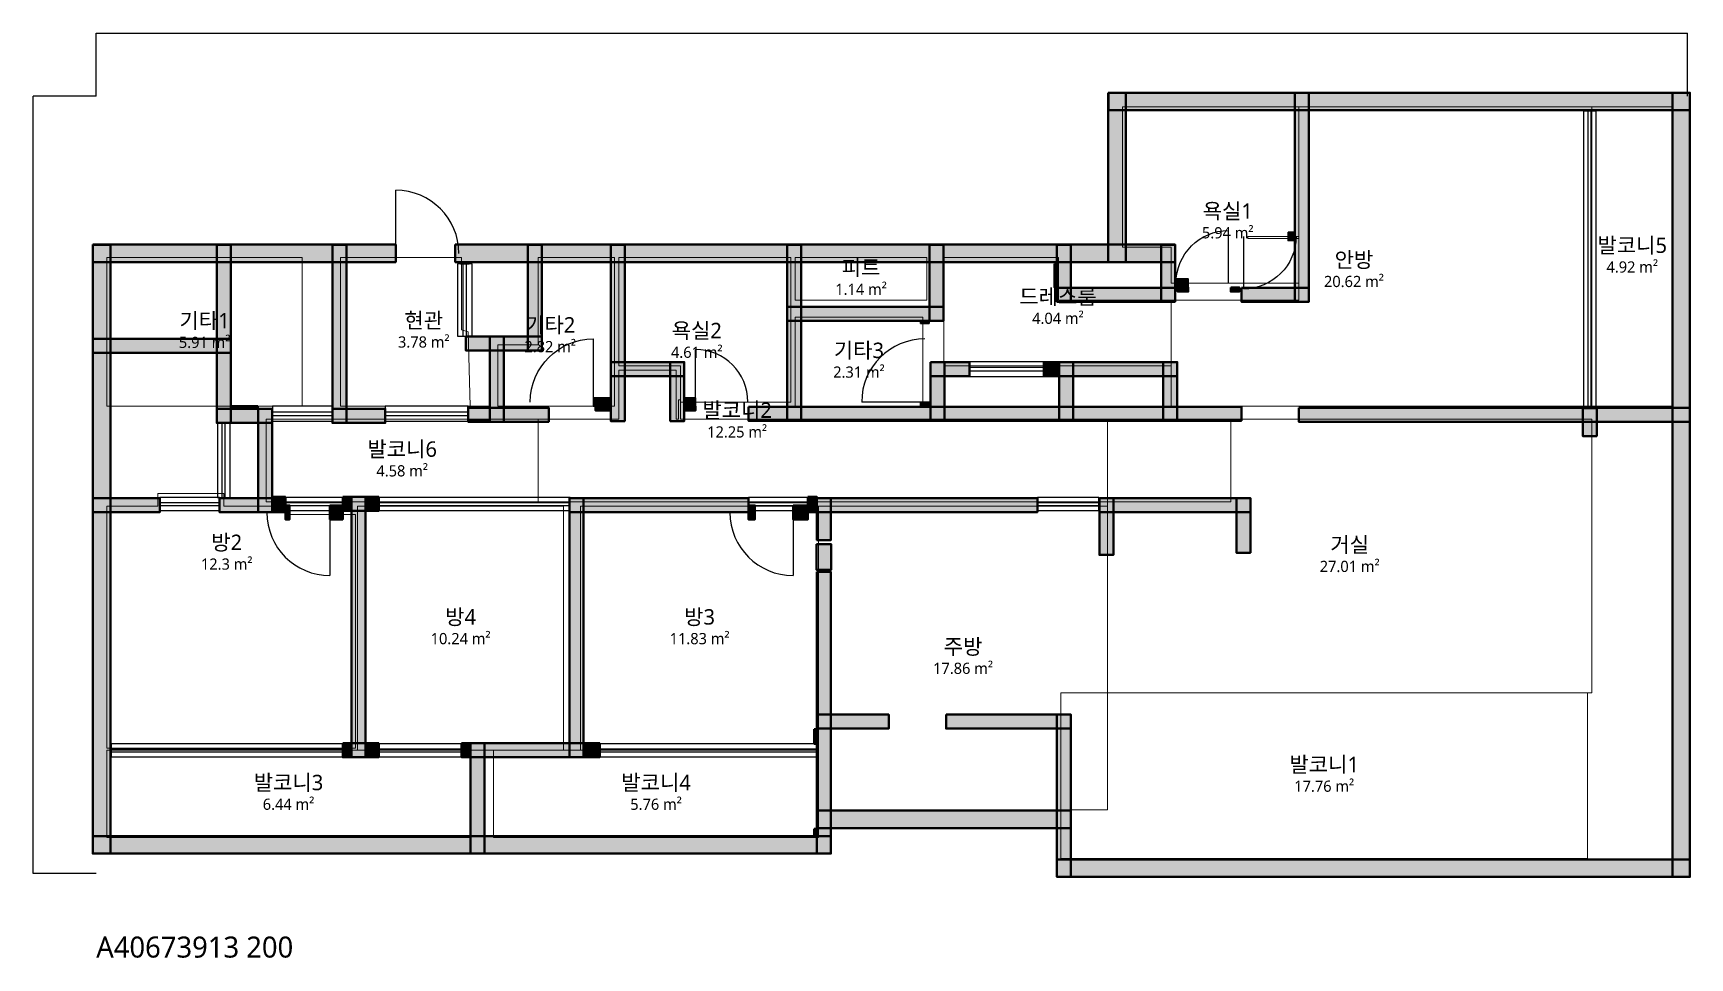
# Model space of a CAD drawing. Header units: millimetres. Extents: x -900 to 22731, y -1204 to 11991.
import ezdxf

# ---------------------------------------------------------------- set-up
doc = ezdxf.new("R2010")
doc.units = ezdxf.units.MM
for name, color, linetype, lineweight in [('A-ANNO-DIMS', 3, 'Continuous', 13), ('A-AREA', 9, 'Continuous', 13), ('A-AREA-IDEN', 7, 'Continuous', 18), ('A-DOOR', 4, 'Continuous', 25), ('A-GLAZ', 5, 'Continuous', 25), ('A-WALL-EXTR', 7, 'Continuous', 50), ('A-WALL-PATT', 8, 'Continuous', 9), ('A-WALL-PRTN', 8, 'Continuous', 35), ('A-WALL-STRC', 7, 'Continuous', 50)]:
    doc.layers.add(name, color=color, linetype=linetype, lineweight=lineweight)
doc.styles.add('OpenSansCondensed-Light', font='OpenSansCondensed-Light.ttf')
doc.styles.get("Standard").update_dxf_attribs({"font": 'malgun.ttf'})
doc.dimstyles.new('EZDXF', dxfattribs={"dimtxt": 0.25, "dimasz": 0.175, "dimexe": 0.375, "dimexo": 0.125, "dimgap": 0.1, "dimtad": 1, "dimlfac": 100, "dimzin": 12, "dimdsep": 46, "dimtxsty": 'OpenSansCondensed-Light', "dimblk": 'ARCHTICK', "dimcen": 2.5, "dimazin": 3, "dimtfac": 0.5, "dimtmove": 2, "dimatfit": 3})

# ---------------------------------------------------------------- blocks, each defined once
blk = doc.blocks.new('JJ-DOOR-SWING')
blk.add_line((0, 0), (0, 1000))
blk.add_arc((0, 0), 1000, 0, 90)
blk = doc.blocks.new('JJ-WIN-DOUBLE')
for p, q in [((0, 120), (1000, 120)), ((0, -120), (1000, -120))]:
    blk.add_line(p, q)
blk.add_lwpolyline([(0, -500), (1000, -500), (1000, 500), (0, 500)], close=True)
blk = doc.blocks.new('_ARCHTICK')
at = {"color": 0, "linetype": 'BYBLOCK', "const_width": 0.15}
blk.add_lwpolyline([(-0.5, -0.5), (0.5, 0.5)], dxfattribs=at)

msp = doc.modelspace()

# ---------------------------------------------------------------- hatches: boundary and pattern name
at = {"layer": 'A-WALL-PATT'}
h = msp.add_hatch(color=8, dxfattribs=at)
h.dxf.hatch_style = 1
h.paths.add_polyline_path([(14435.6, 11139.4), (14685.6, 11139.4), (14685.6, 8724.2), (14435.6, 8724.2)])
h = msp.add_hatch(color=8, dxfattribs=at)
h.dxf.hatch_style = 1
h.paths.add_polyline_path([(14436.4, 11140.2), (22730.3, 11140.2), (22730.3, 10890.2), (14436.4, 10890.2)])
h = msp.add_hatch(color=8, dxfattribs=at)
h.dxf.hatch_style = 1
h.paths.add_polyline_path([(17097, 11139.4), (17297, 11139.4), (17297, 8157.6), (17097, 8157.6)])
h = msp.add_hatch(color=8, dxfattribs=at)
h.dxf.hatch_style = 1
h.paths.add_polyline_path([(22481.1, 11139.4), (22731.1, 11139.4), (22731.1, -48.5), (22481.1, -48.5)])
h = msp.add_hatch(color=8, dxfattribs=at)
h.dxf.hatch_style = 1
h.paths.add_polyline_path([(17000, 9150.9), (17097, 9150.9), (17097, 9030.9), (17000, 9030.9)])
h = msp.add_hatch(color=8, dxfattribs=at)
h.dxf.hatch_style = 1
h.paths.add_polyline_path([(-49.2, 8972.7), (200.8, 8972.7), (200.8, 284.8), (-49.2, 284.8)])
h = msp.add_hatch(color=8, dxfattribs=at)
h.dxf.hatch_style = 1
h.paths.add_polyline_path([(-48.5, 8973.5), (4272.7, 8973.5), (4272.7, 8723.5), (-48.5, 8723.5)])
h = msp.add_hatch(color=8, dxfattribs=at)
h.dxf.hatch_style = 1
h.paths.add_polyline_path([(1718.2, 8972.7), (1918.2, 8972.7), (1918.2, 6430.3), (1718.2, 6430.3)])
h = msp.add_hatch(color=8, dxfattribs=at)
h.dxf.hatch_style = 1
h.paths.add_polyline_path([(3369.7, 8972.7), (3569.7, 8972.7), (3569.7, 6430.3), (3369.7, 6430.3)])
h = msp.add_hatch(color=8, dxfattribs=at)
h.dxf.hatch_style = 1
h.paths.add_polyline_path([(5121.2, 8973.5), (15387.9, 8973.5), (15387.9, 8723.5), (5121.2, 8723.5)])
h = msp.add_hatch(color=8, dxfattribs=at)
h.dxf.hatch_style = 1
h.paths.add_polyline_path([(6157.6, 8972.7), (6357.6, 8972.7), (6357.6, 7460.6), (6157.6, 7460.6)])
h = msp.add_hatch(color=8, dxfattribs=at)
h.dxf.hatch_style = 1
h.paths.add_polyline_path([(7339.4, 8972.7), (7539.4, 8972.7), (7539.4, 6454.5), (7339.4, 6454.5)])
h = msp.add_hatch(color=8, dxfattribs=at)
h.dxf.hatch_style = 1
h.paths.add_polyline_path([(9854.5, 8972.7), (10054.5, 8972.7), (10054.5, 6460.6), (9854.5, 6460.6)])
h = msp.add_hatch(color=8, dxfattribs=at)
h.dxf.hatch_style = 1
h.paths.add_polyline_path([(11884.8, 8972.7), (12084.8, 8972.7), (12084.8, 7884.8), (11884.8, 7884.8)])
h = msp.add_hatch(color=8, dxfattribs=at)
h.dxf.hatch_style = 1
h.paths.add_polyline_path([(13703, 8972.7), (13903, 8972.7), (13903, 8157.6), (13703, 8157.6)])
h = msp.add_hatch(color=8, dxfattribs=at)
h.dxf.hatch_style = 1
h.paths.add_polyline_path([(15187.9, 8972.7), (15387.9, 8972.7), (15387.9, 8157.6), (15187.9, 8157.6)])
h = msp.add_hatch(color=8, dxfattribs=at)
h.dxf.hatch_style = 1
h.paths.add_polyline_path([(5197.6, 8724.2), (5317.6, 8724.2), (5317.6, 8697), (5197.6, 8697)])
h = msp.add_hatch(color=8, dxfattribs=at)
h.dxf.hatch_style = 1
h.paths.add_polyline_path([(13666.7, 8697), (13697, 8697), (13697, 8363.6), (13666.7, 8363.6)])
h = msp.add_hatch(color=8, dxfattribs=at)
h.dxf.hatch_style = 1
h.paths.add_polyline_path([(13703, 8357.6), (15387.9, 8357.6), (15387.9, 8157.6), (13703, 8157.6)])
h = msp.add_hatch(color=8, dxfattribs=at)
h.dxf.hatch_style = 1
h.paths.add_polyline_path([(15387.9, 8484.2), (15575.8, 8484.2), (15575.8, 8364.2), (15387.9, 8364.2)])
h = msp.add_hatch(color=8, dxfattribs=at)
h.dxf.hatch_style = 1
h.paths.add_polyline_path([(15424.2, 8363.6), (15575.8, 8363.6), (15575.8, 8303), (15424.2, 8303)])
h = msp.add_hatch(color=8, dxfattribs=at)
h.dxf.hatch_style = 1
h.paths.add_polyline_path([(16181.8, 8363.6), (16303, 8363.6), (16303, 8303), (16181.8, 8303)])
h = msp.add_hatch(color=8, dxfattribs=at)
h.dxf.hatch_style = 1
h.paths.add_polyline_path([(16333.3, 8357.6), (17297, 8357.6), (17297, 8157.6), (16333.3, 8157.6)])
h = msp.add_hatch(color=8, dxfattribs=at)
h.dxf.hatch_style = 1
h.paths.add_polyline_path([(9854.5, 8084.8), (12084.8, 8084.8), (12084.8, 7884.8), (9854.5, 7884.8)])
h = msp.add_hatch(color=8, dxfattribs=at)
h.dxf.hatch_style = 1
h.paths.add_polyline_path([(11758.2, 7884.8), (11878.2, 7884.8), (11878.2, 7848.5), (11758.2, 7848.5)])
h = msp.add_hatch(color=8, dxfattribs=at)
h.dxf.hatch_style = 1
h.paths.add_polyline_path([(-48.5, 7630.3), (1918.2, 7630.3), (1918.2, 7430.3), (-48.5, 7430.3)])
h = msp.add_hatch(color=8, dxfattribs=at)
h.dxf.hatch_style = 1
h.paths.add_polyline_path([(5272.7, 7660.6), (6357.6, 7660.6), (6357.6, 7460.6), (5272.7, 7460.6)])
h = msp.add_hatch(color=8, dxfattribs=at)
h.dxf.hatch_style = 1
h.paths.add_polyline_path([(5612.1, 7660.6), (5812.1, 7660.6), (5812.1, 6445.5), (5612.1, 6445.5)])
h = msp.add_hatch(color=8, dxfattribs=at)
h.dxf.hatch_style = 1
h.paths.add_polyline_path([(7339.4, 7297), (8387.9, 7297), (8387.9, 7097), (7339.4, 7097)])
h = msp.add_hatch(color=8, dxfattribs=at)
h.dxf.hatch_style = 1
h.paths.add_polyline_path([(8187.9, 7297), (8387.9, 7297), (8387.9, 6454.5), (8187.9, 6454.5)])
h = msp.add_hatch(color=8, dxfattribs=at)
h.dxf.hatch_style = 1
h.paths.add_polyline_path([(11900, 7297), (12454.5, 7297), (12454.5, 7097), (11900, 7097)])
h = msp.add_hatch(color=8, dxfattribs=at)
h.dxf.hatch_style = 1
h.paths.add_polyline_path([(11900, 7297), (12100, 7297), (12100, 6460.6), (11900, 6460.6)])
h = msp.add_hatch(color=8, dxfattribs=at)
h.dxf.hatch_style = 1
h.paths.add_polyline_path([(13515.2, 7297), (15418.2, 7297), (15418.2, 7097), (13515.2, 7097)])
h = msp.add_hatch(color=8, dxfattribs=at)
h.dxf.hatch_style = 1
h.paths.add_polyline_path([(13515.2, 7297), (13733.3, 7297), (13733.3, 7097), (13515.2, 7097)])
h = msp.add_hatch(color=8, dxfattribs=at)
h.dxf.hatch_style = 1
h.paths.add_polyline_path([(13515.2, 7297), (13733.3, 7297), (13733.3, 7097), (13515.2, 7097)])
h = msp.add_hatch(color=8, dxfattribs=at)
h.dxf.hatch_style = 1
h.paths.add_polyline_path([(13733.3, 7297), (13933.3, 7297), (13933.3, 6460.6), (13733.3, 6460.6)])
h = msp.add_hatch(color=8, dxfattribs=at)
h.dxf.hatch_style = 1
h.paths.add_polyline_path([(15218.2, 7297), (15418.2, 7297), (15418.2, 6460.6), (15218.2, 6460.6)])
h = msp.add_hatch(color=8, dxfattribs=at)
h.dxf.hatch_style = 1
h.paths.add_polyline_path([(1718.2, 6630.3), (2509.1, 6630.3), (2509.1, 6430.3), (1718.2, 6430.3)])
h = msp.add_hatch(color=8, dxfattribs=at)
h.dxf.hatch_style = 1
h.paths.add_polyline_path([(1939.4, 6666.7), (2303, 6666.7), (2303, 6636.4), (1939.4, 6636.4)])
h = msp.add_hatch(color=8, dxfattribs=at)
h.dxf.hatch_style = 1
h.paths.add_polyline_path([(2309.1, 6630.3), (2509.1, 6630.3), (2509.1, 5157.6), (2309.1, 5157.6)])
h = msp.add_hatch(color=8, dxfattribs=at)
h.dxf.hatch_style = 1
h.paths.add_polyline_path([(3369.7, 6630.3), (4121.2, 6630.3), (4121.2, 6430.3), (3369.7, 6430.3)])
h = msp.add_hatch(color=8, dxfattribs=at)
h.dxf.hatch_style = 1
h.paths.add_polyline_path([(5303, 6660.6), (5612.1, 6660.6), (5612.1, 6460.6), (5303, 6460.6)])
h = msp.add_hatch(color=8, dxfattribs=at)
h.dxf.hatch_style = 1
h.paths.add_polyline_path([(5303, 6645.5), (6454.5, 6645.5), (6454.5, 6445.5), (5303, 6445.5)])
h = msp.add_hatch(color=8, dxfattribs=at)
h.dxf.hatch_style = 1
h.paths.add_polyline_path([(7090.9, 6787.3), (7339.4, 6787.3), (7339.4, 6667.3), (7090.9, 6667.3)])
h = msp.add_hatch(color=8, dxfattribs=at)
h.dxf.hatch_style = 1
h.paths.add_polyline_path([(7121.2, 6666.7), (7333.3, 6666.7), (7333.3, 6606.1), (7121.2, 6606.1)])
h = msp.add_hatch(color=8, dxfattribs=at)
h.dxf.hatch_style = 1
h.paths.add_polyline_path([(8387.9, 6787.3), (8545.5, 6787.3), (8545.5, 6667.3), (8387.9, 6667.3)])
h = msp.add_hatch(color=8, dxfattribs=at)
h.dxf.hatch_style = 1
h.paths.add_polyline_path([(8393.9, 6666.7), (8545.5, 6666.7), (8545.5, 6606.1), (8393.9, 6606.1)])
h = msp.add_hatch(color=8, dxfattribs=at)
h.dxf.hatch_style = 1
h.paths.add_polyline_path([(9303, 6660.6), (16333.3, 6660.6), (16333.3, 6460.6), (9303, 6460.6)])
h = msp.add_hatch(color=8, dxfattribs=at)
h.dxf.hatch_style = 1
h.paths.add_polyline_path([(11758.2, 6727.3), (11878.2, 6727.3), (11878.2, 6660.6), (11758.2, 6660.6)])
h = msp.add_hatch(color=8, dxfattribs=at)
h.dxf.hatch_style = 1
h.paths.add_polyline_path([(17151.5, 6645.5), (22730.3, 6645.5), (22730.3, 6445.5), (17151.5, 6445.5)])
h = msp.add_hatch(color=8, dxfattribs=at)
h.dxf.hatch_style = 1
h.paths.add_polyline_path([(21203, 6645.5), (21403, 6645.5), (21403, 6242.4), (21203, 6242.4)])
h = msp.add_hatch(color=8, dxfattribs=at)
h.dxf.hatch_style = 1
h.paths.add_polyline_path([(-48.5, 5357.6), (909.1, 5357.6), (909.1, 5157.6), (-48.5, 5157.6)])
h = msp.add_hatch(color=8, dxfattribs=at)
h.dxf.hatch_style = 1
h.paths.add_polyline_path([(1757.6, 5357.6), (2697, 5357.6), (2697, 5157.6), (1757.6, 5157.6)])
h = msp.add_hatch(color=8, dxfattribs=at)
h.dxf.hatch_style = 1
h.paths.add_polyline_path([(2509.1, 5372.7), (2697, 5372.7), (2697, 5172.7), (2509.1, 5172.7)])
h = msp.add_hatch(color=8, dxfattribs=at)
h.dxf.hatch_style = 1
h.paths.add_polyline_path([(2697, 5251.5), (2757.6, 5251.5), (2757.6, 5051.5), (2697, 5051.5)])
h = msp.add_hatch(color=8, dxfattribs=at)
h.dxf.hatch_style = 1
h.paths.add_polyline_path([(3333.3, 5251.5), (3515.2, 5251.5), (3515.2, 5051.5), (3333.3, 5051.5)])
h = msp.add_hatch(color=8, dxfattribs=at)
h.dxf.hatch_style = 1
h.paths.add_polyline_path([(3515.2, 5372.7), (4030.3, 5372.7), (4030.3, 5172.7), (3515.2, 5172.7)])
h = msp.add_hatch(color=8, dxfattribs=at)
h.dxf.hatch_style = 1
h.paths.add_polyline_path([(3515.2, 5372.7), (3642.4, 5372.7), (3642.4, 5172.7), (3515.2, 5172.7)])
h = msp.add_hatch(color=8, dxfattribs=at)
h.dxf.hatch_style = 1
h.paths.add_polyline_path([(3642.4, 5372.7), (3842.4, 5372.7), (3842.4, 1657.6), (3642.4, 1657.6)])
h = msp.add_hatch(color=8, dxfattribs=at)
h.dxf.hatch_style = 1
h.paths.add_polyline_path([(3842.4, 5372.7), (4030.3, 5372.7), (4030.3, 5172.7), (3842.4, 5172.7)])
h = msp.add_hatch(color=8, dxfattribs=at)
h.dxf.hatch_style = 1
h.paths.add_polyline_path([(6748.5, 5357.6), (9303, 5357.6), (9303, 5157.6), (6748.5, 5157.6)])
h = msp.add_hatch(color=8, dxfattribs=at)
h.dxf.hatch_style = 1
h.paths.add_polyline_path([(6748.5, 5357.6), (6948.5, 5357.6), (6948.5, 1657.6), (6748.5, 1657.6)])
h = msp.add_hatch(color=8, dxfattribs=at)
h.dxf.hatch_style = 1
h.paths.add_polyline_path([(9303, 5251.5), (9393.9, 5251.5), (9393.9, 5051.5), (9303, 5051.5)])
h = msp.add_hatch(color=8, dxfattribs=at)
h.dxf.hatch_style = 1
h.paths.add_polyline_path([(9939.4, 5251.5), (10151.5, 5251.5), (10151.5, 5051.5), (9939.4, 5051.5)])
h = msp.add_hatch(color=8, dxfattribs=at)
h.dxf.hatch_style = 1
h.paths.add_polyline_path([(10151.5, 5372.7), (10278.8, 5372.7), (10278.8, 5172.7), (10151.5, 5172.7)])
h = msp.add_hatch(color=8, dxfattribs=at)
h.dxf.hatch_style = 1
h.paths.add_polyline_path([(10151.5, 5357.6), (13424.2, 5357.6), (13424.2, 5157.6), (10151.5, 5157.6)])
h = msp.add_hatch(color=8, dxfattribs=at)
h.dxf.hatch_style = 1
h.paths.add_polyline_path([(10278.8, 5357.6), (10478.8, 5357.6), (10478.8, 4757.6), (10278.8, 4757.6)])
h = msp.add_hatch(color=8, dxfattribs=at)
h.dxf.hatch_style = 1
h.paths.add_polyline_path([(14309.1, 5357.6), (16463.6, 5357.6), (16463.6, 5157.6), (14309.1, 5157.6)])
h = msp.add_hatch(color=8, dxfattribs=at)
h.dxf.hatch_style = 1
h.paths.add_polyline_path([(14309.1, 5357.6), (14509.1, 5357.6), (14509.1, 4545.5), (14309.1, 4545.5)])
h = msp.add_hatch(color=8, dxfattribs=at)
h.dxf.hatch_style = 1
h.paths.add_polyline_path([(16263.6, 5357.6), (16463.6, 5357.6), (16463.6, 4575.8), (16263.6, 4575.8)])
h = msp.add_hatch(color=8, dxfattribs=at)
h.dxf.hatch_style = 1
h.paths.add_polyline_path([(10272.7, 4697), (10484.8, 4697), (10484.8, 4333.3), (10272.7, 4333.3)])
h = msp.add_hatch(color=8, dxfattribs=at)
h.dxf.hatch_style = 1
h.paths.add_polyline_path([(10278.8, 4303), (10478.8, 4303), (10478.8, 284.8), (10278.8, 284.8)])
h = msp.add_hatch(color=8, dxfattribs=at)
h.dxf.hatch_style = 1
h.paths.add_polyline_path([(10278.8, 2266.7), (11303, 2266.7), (11303, 2066.7), (10278.8, 2066.7)])
h = msp.add_hatch(color=8, dxfattribs=at)
h.dxf.hatch_style = 1
h.paths.add_polyline_path([(12121.2, 2266.7), (13903, 2266.7), (13903, 2066.7), (12121.2, 2066.7)])
h = msp.add_hatch(color=8, dxfattribs=at)
h.dxf.hatch_style = 1
h.paths.add_polyline_path([(13703, 2266.7), (13903, 2266.7), (13903, -48.5), (13703, -48.5)])
h = msp.add_hatch(color=8, dxfattribs=at)
h.dxf.hatch_style = 1
h.paths.add_polyline_path([(10242.4, 2060.6), (10272.7, 2060.6), (10272.7, 1848.5), (10242.4, 1848.5)])
h = msp.add_hatch(color=8, dxfattribs=at)
h.dxf.hatch_style = 1
h.paths.add_polyline_path([(3515.2, 1857.6), (4030.3, 1857.6), (4030.3, 1657.6), (3515.2, 1657.6)])
h = msp.add_hatch(color=8, dxfattribs=at)
h.dxf.hatch_style = 1
h.paths.add_polyline_path([(3515.2, 1857.6), (3642.4, 1857.6), (3642.4, 1657.6), (3515.2, 1657.6)])
h = msp.add_hatch(color=8, dxfattribs=at)
h.dxf.hatch_style = 1
h.paths.add_polyline_path([(3842.4, 1857.6), (4030.3, 1857.6), (4030.3, 1657.6), (3842.4, 1657.6)])
h = msp.add_hatch(color=8, dxfattribs=at)
h.dxf.hatch_style = 1
h.paths.add_polyline_path([(5212.1, 1857.6), (7181.8, 1857.6), (7181.8, 1657.6), (5212.1, 1657.6)])
h = msp.add_hatch(color=8, dxfattribs=at)
h.dxf.hatch_style = 1
h.paths.add_polyline_path([(5212.1, 1857.6), (5339.4, 1857.6), (5339.4, 1657.6), (5212.1, 1657.6)])
h = msp.add_hatch(color=8, dxfattribs=at)
h.dxf.hatch_style = 1
h.paths.add_polyline_path([(5339.4, 1857.6), (5539.4, 1857.6), (5539.4, 284.8), (5339.4, 284.8)])
h = msp.add_hatch(color=8, dxfattribs=at)
h.dxf.hatch_style = 1
h.paths.add_polyline_path([(6948.5, 1857.6), (7181.8, 1857.6), (7181.8, 1657.6), (6948.5, 1657.6)])
h = msp.add_hatch(color=8, dxfattribs=at)
h.dxf.hatch_style = 1
h.paths.add_polyline_path([(10278.8, 897.7), (13903, 897.7), (13903, 647.7), (10278.8, 647.7)])
h = msp.add_hatch(color=8, dxfattribs=at)
h.dxf.hatch_style = 1
h.paths.add_polyline_path([(-48.5, 534.1), (10478.8, 534.1), (10478.8, 284.1), (-48.5, 284.1)])
h = msp.add_hatch(color=8, dxfattribs=at)
h.dxf.hatch_style = 1
h.paths.add_polyline_path([(10242.4, 636.4), (10272.7, 636.4), (10272.7, 545.5), (10242.4, 545.5)])
h = msp.add_hatch(color=8, dxfattribs=at)
h.dxf.hatch_style = 1
h.paths.add_polyline_path([(13703, 200.8), (22730.3, 200.8), (22730.3, -49.2), (13703, -49.2)])

# ---------------------------------------------------------------- linework, layer by layer
at = {"layer": 'A-AREA'}
for points in [[(14636.4, 10939.4), (14636.4, 8939.4), (15333.3, 8939.4), (15333.3, 8424.2), (17151.5, 8424.2), (17151.5, 9060.6), (16424.2, 9060.6), (16424.2, 9090.9), (17151.5, 9090.9), (17151.5, 10939.4)], [(21333.3, 6666.7), (15333.3, 6666.7), (15333.3, 8181.8), (17151.5, 8181.8), (17151.5, 10939.4), (21333.3, 10939.4)], [(21333.3, 6666.7), (21333.3, 10939.4), (22484.8, 10939.4), (22484.8, 6666.7)], [(151.5, 8787.9), (2939.4, 8787.9), (2939.4, 6666.7), (151.5, 6666.7)], [(3484.8, 8787.9), (3484.8, 6666.7), (5333.3, 6666.7), (5303, 7727.3), (5212.1, 7757.6), (5212.1, 8787.9)], [(6303, 8787.9), (6303, 7545.5), (5727.3, 7545.5), (5727.3, 6666.7), (7393.9, 6666.7), (7393.9, 8787.9)], [(7454.5, 8787.9), (7454.5, 7242.4), (8333.3, 7242.4), (8333.3, 6727.3), (9909.1, 6727.3), (9909.1, 8787.9)], [(9969.7, 8181.8), (9969.7, 8787.9), (11848.5, 8787.9), (11848.5, 8181.8)], [(12090.9, 8787.9), (12090.9, 7242.4), (15333.3, 7242.4), (15333.3, 8181.8), (13727.3, 8181.8), (13727.3, 8787.9)], [(9969.7, 7939.4), (9969.7, 6666.7), (11787.9, 6666.7), (11787.9, 7939.4)], [(6303, 6484.8), (6303, 5303), (16181.8, 5303), (16181.8, 6484.8), (8333.3, 6484.8), (8333.3, 6757.6), (8303, 6757.6), (8303, 6484.8), (8272.7, 6484.8), (8272.7, 7181.8), (7454.5, 7181.8), (7454.5, 6484.8)], [(2424.2, 6484.8), (2424.2, 5303), (6303, 5303), (6303, 6484.8)], [(14424.2, 6484.8), (21333.3, 6484.8), (21333.3, 2575.8), (14424.2, 2575.8)], [(151.5, 5242.4), (151.5, 1787.9), (3697, 1787.9), (3697, 5121.2), (2757.6, 5121.2), (2757.6, 5242.4), (1818.2, 5242.4), (1818.2, 5424.2), (878.8, 5424.2), (878.8, 5242.4)], [(3727.3, 1757.6), (3727.3, 5242.4), (6666.7, 5242.4), (6666.7, 1757.6)], [(10303, 1757.6), (6909.1, 1757.6), (6909.1, 5242.4), (10303, 5242.4)], [(10303, 5242.4), (14424.2, 5242.4), (14424.2, 909.1), (10303, 909.1)], [(13757.6, 2575.8), (13757.6, 212.1), (21272.7, 212.1), (21272.7, 2575.8)], [(151.5, 515.2), (151.5, 1757.6), (5333.3, 1757.6), (5333.3, 515.2)], [(5666.7, 515.2), (5666.7, 1757.6), (10303, 1757.6), (10303, 515.2)]]:
    msp.add_lwpolyline(points, close=True, dxfattribs=at)
at = {"layer": 'A-WALL-EXTR'}
for points in [[(14435.6, 11139.4), (14685.6, 11139.4), (14685.6, 8724.2), (14435.6, 8724.2)], [(14436.4, 11140.2), (22730.3, 11140.2), (22730.3, 10890.2), (14436.4, 10890.2)], [(22481.1, 11139.4), (22731.1, 11139.4), (22731.1, -48.5), (22481.1, -48.5)], [(-49.2, 8972.7), (200.8, 8972.7), (200.8, 284.8), (-49.2, 284.8)], [(-48.5, 8973.5), (4272.7, 8973.5), (4272.7, 8723.5), (-48.5, 8723.5)], [(5121.2, 8973.5), (15387.9, 8973.5), (15387.9, 8723.5), (5121.2, 8723.5)], [(13666.7, 8697), (13697, 8697), (13697, 8363.6), (13666.7, 8363.6)], [(15424.2, 8363.6), (15575.8, 8363.6), (15575.8, 8303), (15424.2, 8303)], [(16181.8, 8363.6), (16303, 8363.6), (16303, 8303), (16181.8, 8303)], [(1939.4, 6666.7), (2303, 6666.7), (2303, 6636.4), (1939.4, 6636.4)], [(7121.2, 6666.7), (7333.3, 6666.7), (7333.3, 6606.1), (7121.2, 6606.1)], [(8393.9, 6666.7), (8545.5, 6666.7), (8545.5, 6606.1), (8393.9, 6606.1)], [(10272.7, 4697), (10484.8, 4697), (10484.8, 4333.3), (10272.7, 4333.3)], [(10242.4, 2060.6), (10272.7, 2060.6), (10272.7, 1848.5), (10242.4, 1848.5)], [(10278.8, 897.7), (13903, 897.7), (13903, 647.7), (10278.8, 647.7)], [(-48.5, 534.1), (10478.8, 534.1), (10478.8, 284.1), (-48.5, 284.1)], [(10242.4, 636.4), (10272.7, 636.4), (10272.7, 545.5), (10242.4, 545.5)], [(13703, 200.8), (22730.3, 200.8), (22730.3, -49.2), (13703, -49.2)]]:
    msp.add_lwpolyline(points, close=True, dxfattribs=at)
at = {"layer": 'A-WALL-PRTN'}
for points in [[(17000, 9150.9), (17097, 9150.9), (17097, 9030.9), (17000, 9030.9)], [(5197.6, 8724.2), (5317.6, 8724.2), (5317.6, 8697), (5197.6, 8697)], [(15387.9, 8484.2), (15575.8, 8484.2), (15575.8, 8364.2), (15387.9, 8364.2)], [(11758.2, 7884.8), (11878.2, 7884.8), (11878.2, 7848.5), (11758.2, 7848.5)], [(7090.9, 6787.3), (7339.4, 6787.3), (7339.4, 6667.3), (7090.9, 6667.3)], [(8387.9, 6787.3), (8545.5, 6787.3), (8545.5, 6667.3), (8387.9, 6667.3)], [(11758.2, 6727.3), (11878.2, 6727.3), (11878.2, 6660.6), (11758.2, 6660.6)]]:
    msp.add_lwpolyline(points, close=True, dxfattribs=at)
at = {"layer": 'A-WALL-STRC'}
for points in [[(17097, 11139.4), (17297, 11139.4), (17297, 8157.6), (17097, 8157.6)], [(1718.2, 8972.7), (1918.2, 8972.7), (1918.2, 6430.3), (1718.2, 6430.3)], [(3369.7, 8972.7), (3569.7, 8972.7), (3569.7, 6430.3), (3369.7, 6430.3)], [(6157.6, 8972.7), (6357.6, 8972.7), (6357.6, 7460.6), (6157.6, 7460.6)], [(7339.4, 8972.7), (7539.4, 8972.7), (7539.4, 6454.5), (7339.4, 6454.5)], [(9854.5, 8972.7), (10054.5, 8972.7), (10054.5, 6460.6), (9854.5, 6460.6)], [(11884.8, 8972.7), (12084.8, 8972.7), (12084.8, 7884.8), (11884.8, 7884.8)], [(13703, 8972.7), (13903, 8972.7), (13903, 8157.6), (13703, 8157.6)], [(15187.9, 8972.7), (15387.9, 8972.7), (15387.9, 8157.6), (15187.9, 8157.6)], [(13703, 8357.6), (15387.9, 8357.6), (15387.9, 8157.6), (13703, 8157.6)], [(16333.3, 8357.6), (17297, 8357.6), (17297, 8157.6), (16333.3, 8157.6)], [(9854.5, 8084.8), (12084.8, 8084.8), (12084.8, 7884.8), (9854.5, 7884.8)], [(-48.5, 7630.3), (1918.2, 7630.3), (1918.2, 7430.3), (-48.5, 7430.3)], [(5272.7, 7660.6), (6357.6, 7660.6), (6357.6, 7460.6), (5272.7, 7460.6)], [(5612.1, 7660.6), (5812.1, 7660.6), (5812.1, 6445.5), (5612.1, 6445.5)], [(7339.4, 7297), (8387.9, 7297), (8387.9, 7097), (7339.4, 7097)], [(8187.9, 7297), (8387.9, 7297), (8387.9, 6454.5), (8187.9, 6454.5)], [(11900, 7297), (12454.5, 7297), (12454.5, 7097), (11900, 7097)], [(11900, 7297), (12100, 7297), (12100, 6460.6), (11900, 6460.6)], [(13515.2, 7297), (15418.2, 7297), (15418.2, 7097), (13515.2, 7097)], [(13515.2, 7297), (13733.3, 7297), (13733.3, 7097), (13515.2, 7097)], [(13515.2, 7297), (13733.3, 7297), (13733.3, 7097), (13515.2, 7097)], [(13733.3, 7297), (13933.3, 7297), (13933.3, 6460.6), (13733.3, 6460.6)], [(15218.2, 7297), (15418.2, 7297), (15418.2, 6460.6), (15218.2, 6460.6)], [(1718.2, 6630.3), (2509.1, 6630.3), (2509.1, 6430.3), (1718.2, 6430.3)], [(2309.1, 6630.3), (2509.1, 6630.3), (2509.1, 5157.6), (2309.1, 5157.6)], [(3369.7, 6630.3), (4121.2, 6630.3), (4121.2, 6430.3), (3369.7, 6430.3)], [(5303, 6660.6), (5612.1, 6660.6), (5612.1, 6460.6), (5303, 6460.6)], [(5303, 6645.5), (6454.5, 6645.5), (6454.5, 6445.5), (5303, 6445.5)], [(9303, 6660.6), (16333.3, 6660.6), (16333.3, 6460.6), (9303, 6460.6)], [(17151.5, 6645.5), (22730.3, 6645.5), (22730.3, 6445.5), (17151.5, 6445.5)], [(21203, 6645.5), (21403, 6645.5), (21403, 6242.4), (21203, 6242.4)], [(-48.5, 5357.6), (909.1, 5357.6), (909.1, 5157.6), (-48.5, 5157.6)], [(1757.6, 5357.6), (2697, 5357.6), (2697, 5157.6), (1757.6, 5157.6)], [(2509.1, 5372.7), (2697, 5372.7), (2697, 5172.7), (2509.1, 5172.7)], [(2697, 5251.5), (2757.6, 5251.5), (2757.6, 5051.5), (2697, 5051.5)], [(3333.3, 5251.5), (3515.2, 5251.5), (3515.2, 5051.5), (3333.3, 5051.5)], [(3515.2, 5372.7), (4030.3, 5372.7), (4030.3, 5172.7), (3515.2, 5172.7)], [(3515.2, 5372.7), (3642.4, 5372.7), (3642.4, 5172.7), (3515.2, 5172.7)], [(3642.4, 5372.7), (3842.4, 5372.7), (3842.4, 1657.6), (3642.4, 1657.6)], [(3842.4, 5372.7), (4030.3, 5372.7), (4030.3, 5172.7), (3842.4, 5172.7)], [(6748.5, 5357.6), (9303, 5357.6), (9303, 5157.6), (6748.5, 5157.6)], [(6748.5, 5357.6), (6948.5, 5357.6), (6948.5, 1657.6), (6748.5, 1657.6)], [(9303, 5251.5), (9393.9, 5251.5), (9393.9, 5051.5), (9303, 5051.5)], [(9939.4, 5251.5), (10151.5, 5251.5), (10151.5, 5051.5), (9939.4, 5051.5)], [(10151.5, 5372.7), (10278.8, 5372.7), (10278.8, 5172.7), (10151.5, 5172.7)], [(10151.5, 5357.6), (13424.2, 5357.6), (13424.2, 5157.6), (10151.5, 5157.6)], [(10278.8, 5357.6), (10478.8, 5357.6), (10478.8, 4757.6), (10278.8, 4757.6)], [(14309.1, 5357.6), (16463.6, 5357.6), (16463.6, 5157.6), (14309.1, 5157.6)], [(14309.1, 5357.6), (14509.1, 5357.6), (14509.1, 4545.5), (14309.1, 4545.5)], [(16263.6, 5357.6), (16463.6, 5357.6), (16463.6, 4575.8), (16263.6, 4575.8)], [(10278.8, 4303), (10478.8, 4303), (10478.8, 284.8), (10278.8, 284.8)], [(10278.8, 2266.7), (11303, 2266.7), (11303, 2066.7), (10278.8, 2066.7)], [(12121.2, 2266.7), (13903, 2266.7), (13903, 2066.7), (12121.2, 2066.7)], [(13703, 2266.7), (13903, 2266.7), (13903, -48.5), (13703, -48.5)], [(3515.2, 1857.6), (4030.3, 1857.6), (4030.3, 1657.6), (3515.2, 1657.6)], [(3515.2, 1857.6), (3642.4, 1857.6), (3642.4, 1657.6), (3515.2, 1657.6)], [(3842.4, 1857.6), (4030.3, 1857.6), (4030.3, 1657.6), (3842.4, 1657.6)], [(5212.1, 1857.6), (7181.8, 1857.6), (7181.8, 1657.6), (5212.1, 1657.6)], [(5212.1, 1857.6), (5339.4, 1857.6), (5339.4, 1657.6), (5212.1, 1657.6)], [(5339.4, 1857.6), (5539.4, 1857.6), (5539.4, 284.8), (5339.4, 284.8)], [(6948.5, 1857.6), (7181.8, 1857.6), (7181.8, 1657.6), (6948.5, 1657.6)]]:
    msp.add_lwpolyline(points, close=True, dxfattribs=at)

# ---------------------------------------------------------------- block references
at = {"layer": 'A-DOOR'}
for p, xscale, yscale in [((4272.7, 8848.5), 0.9, 0.9), ((16363.6, 9090.9), 0.75, -0.75), ((8545.5, 6727.3), 0.75, 0.75)]:
    msp.add_blockref('JJ-DOOR-SWING', p, dxfattribs=dict(at, xscale=xscale, yscale=yscale))
for p, xscale, yscale, rotation in [((16151.5, 8424.2), 0.75, -0.75, 180), ((7090.9, 6727.3), 0.9, -0.9, 180), ((11818.2, 6727.3), 0.9, 0.9, 90), ((3333.3, 5151.5), 0.9, 0.9, 180), ((9939.4, 5151.5), 0.9, 0.9, 180)]:
    msp.add_blockref('JJ-DOOR-SWING', p, dxfattribs=dict(at, xscale=xscale, yscale=yscale, rotation=rotation))
at = {"layer": 'A-GLAZ', "rotation": 90}
for p, xscale, yscale in [((21303, 6636.4), 4.2424, 0.18181818181818182), ((5257.6, 7666.7), 1.0303000000000002, 0.21212121212121213), ((1818.2, 5363.6), 1.0605999999999995, 0.18181818181818182)]:
    msp.add_blockref('JJ-WIN-DOUBLE', p, dxfattribs=dict(at, xscale=xscale, yscale=yscale))
at = {"layer": 'A-GLAZ'}
for p, xscale, yscale in [((12454.5, 7197), 1.0607000000000006, 0.21212121212121213), ((12454.5, 7197), 1.0607000000000006, 0.21212121212121213), ((2515.2, 6560.6), 0.8484, 0.21212121212121213), ((4121.2, 6560.6), 1.1818000000000002, 0.21212121212121213), ((909.1, 5272.7), 0.8484999999999999, 0.18181818181818182), ((2697, 5272.7), 0.8181999999999998, 0.18181818181818182), ((4030.3, 5272.7), 2.7273, 0.18181818181818182), ((9303, 5272.7), 0.8485, 0.18181818181818182), ((13424.2, 5272.7), 0.8787999999999992, 0.18181818181818182), ((212.1, 1757.6), 3.3030999999999997, 0.18181818181818182), ((4030.3, 1757.6), 1.1818000000000002, 0.18181818181818182), ((7181.8, 1757.6), 3.0909000000000004, 0.18181818181818182)]:
    msp.add_blockref('JJ-WIN-DOUBLE', p, dxfattribs=dict(at, xscale=xscale, yscale=yscale))

# ---------------------------------------------------------------- texts
at = {"layer": 'A-AREA-IDEN'}
for s, insert, char_height, attachment_point in [('욕실1', (16139.38, 9440.9), 220, 5), ('5.94 m²', (16139.38, 9140.9), 160, 5), ('발코니5', (21909.05, 8953.05), 220, 5), ('피트', (10909.1, 8634.85), 220, 5), ('안방', (17939.36667, 8745.96667), 220, 5), ('4.92 m²', (21909.05, 8653.05), 160, 5), ('20.62 m²', (17939.36667, 8445.96667), 160, 5), ('1.14 m²', (10909.1, 8334.85), 160, 5), ('드레스룸', (13717.16667, 8220.7), 220, 5), ('기타1', (1545.45, 7877.3), 220, 5), ('현관', (4671.68333, 7882.35), 220, 5), ('기타2', (6474.73333, 7816.7), 220, 5), ('욕실2', (8565.63333, 7735.86667), 220, 5), ('4.04 m²', (13717.16667, 7920.7), 160, 5), ('5.91 m²', (1545.45, 7577.3), 160, 5), ('3.78 m²', (4671.68333, 7582.35), 160, 5), ('2.82 m²', (6474.73333, 7516.7), 160, 5), ('기타3', (10878.8, 7453.05), 220, 5), ('4.61 m²', (8565.63333, 7435.86667), 160, 5), ('2.31 m²', (10878.8, 7153.05), 160, 5), ('발코니2', (9141.38333, 6599.46667), 220, 5), ('12.25 m²', (9141.38333, 6299.46667), 160, 5), ('발코니6', (4363.6, 6043.9), 220, 5), ('4.58 m²', (4363.6, 5743.9), 160, 5), ('방2', (1860.62, 4713.62), 220, 5), ('거실', (17878.75, 4680.3), 220, 5), ('12.3 m²', (1860.62, 4413.62), 160, 5), ('27.01 m²', (17878.75, 4380.3), 160, 5), ('방4', (5197, 3650), 220, 5), ('방3', (8606.05, 3650), 220, 5), ('10.24 m²', (5197, 3350), 160, 5), ('11.83 m²', (8606.05, 3350), 160, 5), ('주방', (12363.6, 3225.75), 220, 5), ('17.86 m²', (12363.6, 2925.75), 160, 5), ('발코니1', (17515.15, 1543.95), 220, 5), ('발코니3', (2742.4, 1286.4), 220, 5), ('발코니4', (7984.85, 1286.4), 220, 5), ('17.76 m²', (17515.15, 1243.95), 160, 5), ('6.44 m²', (2742.4, 986.4), 160, 5), ('5.76 m²', (7984.85, 986.4), 160, 5), ('A40673913 200', (0, -900), 300, 1)]:
    msp.add_mtext(s, dxfattribs=dict(at, insert=insert, char_height=char_height, attachment_point=attachment_point))

# ---------------------------------------------------------------- dimensions: what is measured, and where the dimension line sits
at = {"layer": 'A-ANNO-DIMS'}
msp.add_linear_dim(base=(0, 11990.90909), p1=(0, 11090.90909), p2=(22696.9697, 11090.90909), dimstyle='EZDXF', dxfattribs=at).render()
msp.add_linear_dim(base=(-900, 0), p1=(0, 0), p2=(0, 11090.90909), angle=90, dimstyle='EZDXF', dxfattribs=at).render()

doc.saveas('drawing.dxf')
